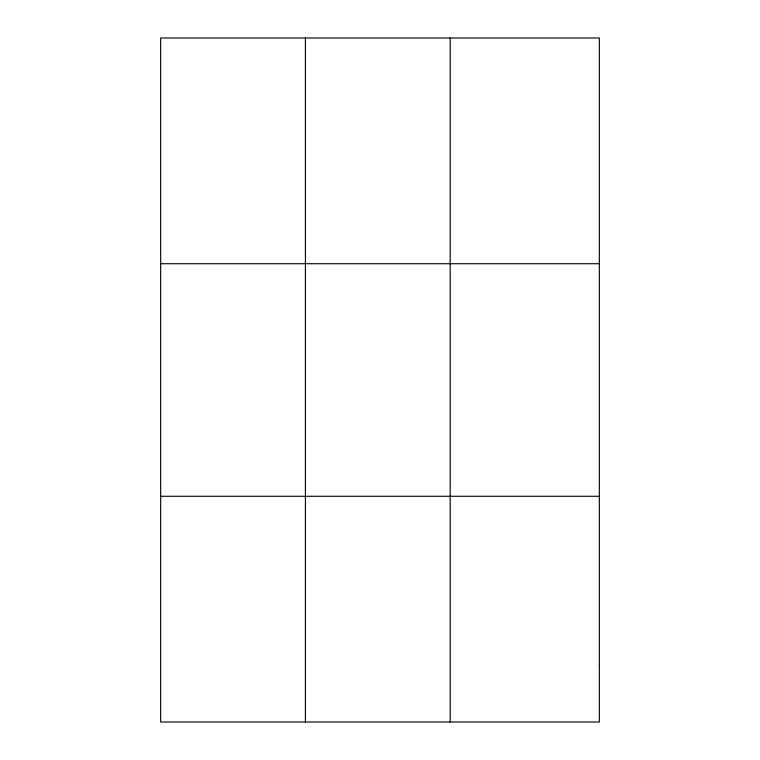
<?xml version="1.0" encoding="UTF-8"?>
<svg xmlns="http://www.w3.org/2000/svg" width="760" height="760" viewBox="0 0 760 760"><rect width="100%" height="100%" fill="white"/><g stroke="black" fill="none" stroke-linecap="round" stroke-linejoin="round"><path stroke-width="1.14" d="M305.425 722L305.425 38M450.195 722L450.195 38M160.655 263.72L599.346 263.72M160.655 496.28L599.346 496.28M599.346 665.57L599.346 722L160.655 722L160.655 38L599.346 38L599.346 665.57"/></g></svg>
